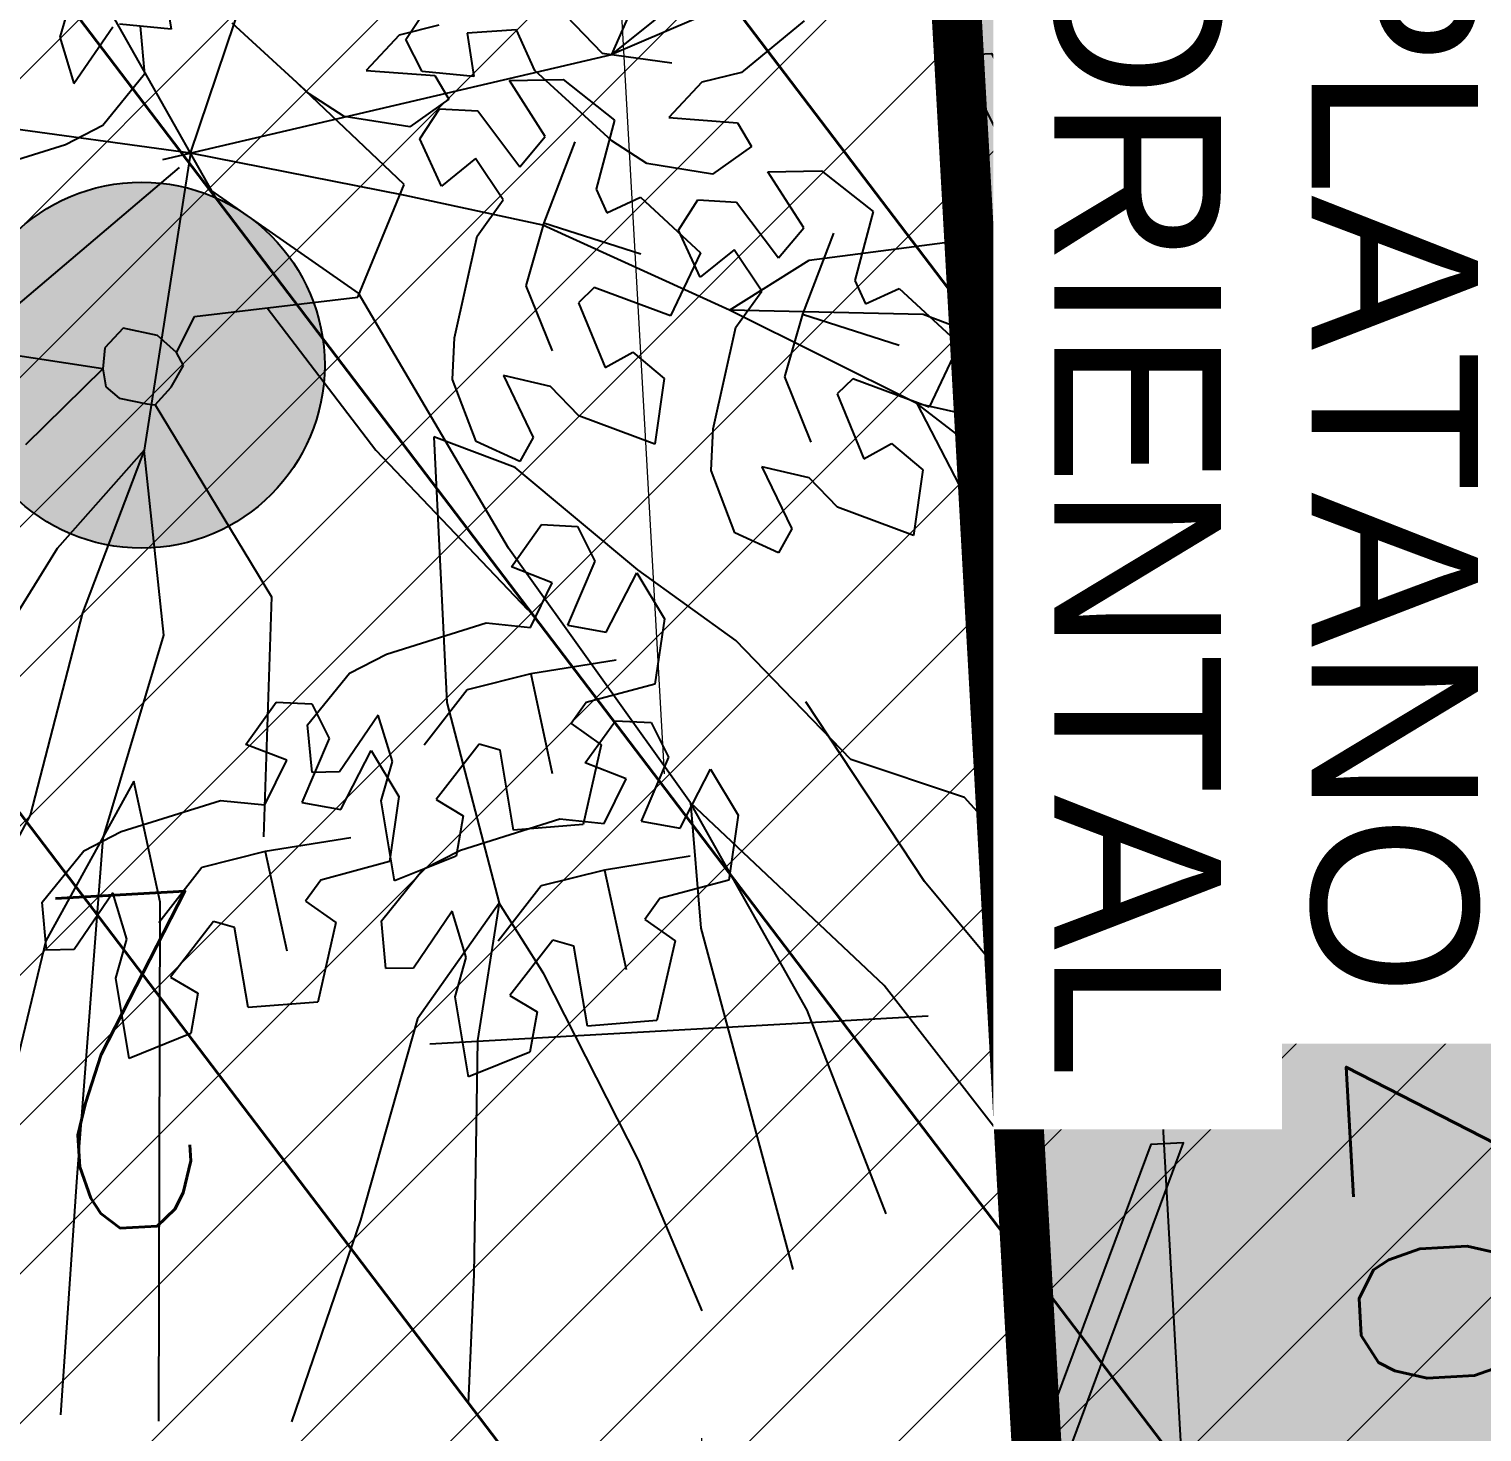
# Model space of a CAD drawing. Extents: x 350769 to 354978, y 6304672 to 6307963.
# Drawn here: x 352307.382 to 352311.748, y 6305601.257 to 6305605.472 of the extents above; entities that cross this region are included whole.
import ezdxf

# ---------------------------------------------------------------- set-up
doc = ezdxf.new("R2010")
doc.units = 0
doc.set_wipeout_variables(frame=1)
doc.header["$PDMODE"] = 35
doc.header["$PDSIZE"] = 0.03
for name, pattern in [('CONTINUOS', [0]), ('DASHDOTX2', [2, 1, -0.5, 0, -0.5]), ('DASHED', [19.049999999999997, 12.7, -6.35])]:
    doc.linetypes.add(name, pattern=pattern)
doc.layers.get('0').update_dxf_attribs({"linetype": 'CONTINUOUS'})
doc.layers.get('Defpoints').update_dxf_attribs({"linetype": 'CONTINUOUS'})
for name, color, linetype in [('00-S2_ALL AREA APORTANTES', 150, 'CONTINUOUS'), ('00_Demarc_Proyectado', 150, 'CONTINUOUS'), ('00_Demarcacion Proyectada', 150, 'CONTINUOUS'), ('02_Geo ext_Acotamiento', 7, 'CONTINUOUS'), ('03_Pav ext_HCV', 34, 'CONTINUOUS'), ('03_Pav proy_Solera Tipo A', 1, 'CONTINUOUS'), ('1-ARBOLES  2', 7, 'CONTINUOUS'), ('1-ARBOLES TRONCO', 20, 'CONTINUOUS'), ('Paisajismo', 253, 'CONTINUOUS'), ('Z-PLATANO ORIENTAL', 253, 'CONTINUOUS')]:
    doc.layers.add(name, color=color, linetype=linetype)
doc.layers.add('0_ASD_TOPOGRAFIA_ELEMENTOS', color=7, linetype='CONTINUOS', lineweight=5, true_color=0xbdbdbd)
doc.layers.add('EJE PROYECTADO', color=7, linetype='DASHDOTX2', lineweight=15)
doc.styles.add('A', font='arial.ttf', dxfattribs={"height": 2})
doc.styles.add('ROMANS', font='romans.shx', dxfattribs={"width": 0.65})
doc.dimstyles.new('Principal', dxfattribs={"dimscale": 0, "dimtxt": 2, "dimasz": 2, "dimexe": 1, "dimexo": 1, "dimtad": 1, "dimrnd": 0.05, "dimzin": 1, "dimtxsty": 'ROMANS', "dimcen": 2.5, "dimclrt": 2, "dimaunit": 2, "dimadec": 0, "dimazin": 0, "dimtfac": 1, "dimtmove": 0, "dimatfit": 3, "dimfxl": 1, "dimfxlon": 1, "dimarcsym": 0})
pattern_1 = [(127.2451660467093, (0, 0), (-1.263734244477452, -0.9607975902004564), [])]
pattern_2 = [(359.9999999994121, (0, 0), (0.3175000000056422, 0.5499261309017425), [0.079375, -0.555625]), (90, (0.0396875, -4.071855352894005e-13), (-0.3174999999943578, 0.5499261309082575), [0.0396875, -1.06016476181]), (90, (0.049609375, -5.089819191117507e-13), (-0.3174999999943578, 0.5499261309082575), [0.03175, -1.06810226181]), (90, (0.029765625, -3.053891514670504e-13), (-0.3174999999943578, 0.5499261309082575), [0.03175, -1.06810226181]), (59.99999999941215, (0.05953125000000001, -6.107783029341008e-13), (-0.3174999995629745, 0.5499261311573168), [0.0254, -0.6096]), (119.9999999994121, (0.01984375, -2.035927676447003e-13), (-0.6349999995686166, 2.555744082988348e-10), [0.0254, -0.6095999999999999])]

# ---------------------------------------------------------------- blocks, each defined once
blk = doc.blocks.new('MANZA')
at = {"layer": 'Z-PLATANO ORIENTAL', "color": 9, "linetype": 'Continuous', "true_color": 0xbdbdbd}
for p, q in [((0.05113729945151135, 1.141622654162347), (0.07342729947413318, 1.011742655187845)), ((-0.2289177005295642, 1.100997654721141), (-0.260617700550938, 0.9826926542446017)), ((1.231207299453672, 1.099422654137015), (1.369992299500154, 0.9602326545864344)), ((0.7786972994217649, 0.9918776536360383), (0.8411122994730249, 1.089942654594779)), ((1.974622299487237, 1.067732654511929), (1.7890022994834, 0.9095476549118757)), ((-0.2160827004991006, 0.8442376554012299), (-0.1023077004938386, 1.016462654806674)), ((0.07342729947413318, 1.011742655187845), (-0.08204270055284724, 1.02431265451014)), ((-0.01981270057149231, 1.019667654298246), (-0.004052700562169775, 0.8761276537552476)), ((0.4908472994866315, 0.8247576551511884), (0.2568922994832974, 1.032912653870881)), ((0.7591672994894907, 1.005392654798925), (0.6615272994386032, 0.8976076543331146)), ((0.8774672994622961, 1.037092654034495), (0.7591672994894907, 1.005392654798925)), ((1.111432299483567, 1.026522655040026), (0.9626722994726151, 1.014067654497921)), ((0.9626722994726151, 1.014067654497921), (0.9849572994862683, 0.8841876545920968)), ((1.16842729941709, 0.9053576551377773), (1.111432299483567, 1.026522655040026)), ((-0.260617700550938, 0.9826926542446017), (-0.2160827004991006, 0.8442376554012299)), ((0.8294872994883917, 0.8967476552352309), (0.7786972994217649, 0.9918776536360383)), ((1.369992299500154, 0.9602326545864344), (1.57953729951987, 0.9347526542842388)), ((-0.004052700562169775, 0.8761276537552476), (-0.1274827005108818, 0.7190026538446546)), ((0.6615272994386032, 0.8976076543331146), (0.8675622994778678, 0.8851776551455259)), ((0.9849572994862683, 0.8841876545920968), (0.8294872994883917, 0.8967476552352309)), ((0.8675622994778678, 0.8851776551455259), (0.9115822994790506, 0.8153426544740796)), ((1.092072299506981, 0.8737826542928815), (1.253367299505044, 0.8793526543304324)), ((1.202642299467698, 0.7074626544490457), (1.092072299506981, 0.8737826542928815)), ((1.402382299536839, 0.69720265455544), (1.16842729941709, 0.9053576551377773)), ((1.253367299505044, 0.8793526543304324), (1.410342299495824, 0.7594176540151238)), ((1.670697299414314, 0.8778476538136601), (1.573062299459707, 0.7700426550582051)), ((1.7890022994834, 0.9095476549118757), (1.670697299414314, 0.8778476538136601)), ((0.7813572994782589, 0.5566476536914706), (0.4386372994631529, 0.8714876538142562)), ((0.5973672994878143, 0.7582576544955373), (0.4908472994866315, 0.8247576551511884)), ((0.9115822994790506, 0.8153426544740796), (0.7951572994643357, 0.729922654107213)), ((0.8261522994725965, 0.6944726537913084), (0.8831322995247319, 0.7860276540741324)), ((0.8831322995247319, 0.7860276540741324), (0.9992822994827293, 0.7810026537626982)), ((0.7951572994643357, 0.729922654107213), (0.5973672994878143, 0.7582576544955373)), ((0.9992822994827293, 0.7810026537626982), (1.127762299438473, 0.6154826544225216)), ((0.9992822994827293, 0.7810026537626982), (0.9992822994827293, 0.7810026537626982)), ((1.410342299495824, 0.7594176540151238), (1.358377299504355, 0.5517276544123888)), ((1.573062299459707, 0.7700426550582051), (1.779092299460899, 0.757627653889358)), ((1.779092299460899, 0.757627653889358), (1.823112299491186, 0.6877876548096538)), ((-0.1274827005108818, 0.7190026538446546), (-0.2383277005283162, 0.6600076537579298)), ((1.127762299438473, 0.6154826544225216), (1.202642299467698, 0.7074626544490457)), ((-0.2383277005283162, 0.6600076537579298), (-0.5355827004823368, 0.5614726543426514)), ((0.8930022994754836, 0.5535576548427343), (0.8261522994725965, 0.6944726537913084)), ((1.29152729944326, 0.692642655223608), (1.20252729949425, 0.4479226544499397)), ((1.508897299441742, 0.6307126544415951), (1.402382299536839, 0.69720265455544)), ((1.823112299491186, 0.6877876548096538), (1.706687299476471, 0.6023676544427872)), ((0.9943422994983848, 0.6377976546064019), (0.8930022994754836, 0.5535576548427343)), ((1.079502299486194, 0.5151826543733478), (0.9943422994983848, 0.6377976546064019)), ((1.706687299476471, 0.6023676544427872), (1.508897299441742, 0.6307126544415951)), ((1.873447299411055, 0.6120576541870832), (2.034742299525533, 0.617617653682828)), ((1.984017299488187, 0.4457176551222801), (1.873447299411055, 0.6120576541870832)), ((2.034742299525533, 0.617617653682828), (2.191717299516313, 0.497682654298842)), ((0.6467922994634137, 0.2156326547265053), (0.7813572994782589, 0.5566476536914706)), ((1.358377299504355, 0.5517276544123888), (1.391707299451809, 0.4813576536253095)), ((1.391707299451809, 0.4813576536253095), (1.491997299424838, 0.529612653888762)), ((1.491997299424838, 0.529612653888762), (1.674367299478035, 0.3655626541003585)), ((1.491997299424838, 0.529612653888762), (1.491997299424838, 0.529612653888762)), ((1.607527299463982, 0.4327376540750265), (1.66450729945791, 0.5242926543578506)), ((1.66450729945791, 0.5242926543578506), (1.780657299445011, 0.5192626537755132)), ((1.003077299508732, 0.4052426544949412), (1.079502299486194, 0.5151826543733478)), ((1.780657299445011, 0.5192626537755132), (1.909132299479097, 0.3537426544353366)), ((1.780657299445011, 0.5192626537755132), (1.780657299445011, 0.5192626537755132)), ((2.191717299516313, 0.497682654298842), (2.139752299466636, 0.2899826532229781)), ((1.20252729949425, 0.4479226544499397), (1.151382299431134, 0.258127654902637)), ((1.20252729949425, 0.4479226544499397), (1.494972299493384, 0.3593726539984345)), ((1.909132299479097, 0.3537426544353366), (1.984017299488187, 0.4457176551222801)), ((0.9397822995088063, 0.09856265410780907), (1.003077299508732, 0.4052426544949412)), ((1.674377299495973, 0.2918126536533237), (1.607527299463982, 0.4327376540750265)), ((2.07289729945478, 0.4309176541864872), (1.983902299485635, 0.1861826544627547)), ((1.674367299478035, 0.3655626541003585), (1.58724229951622, 0.1747326543554664)), ((1.77571729948977, 0.3760626539587975), (1.674377299495973, 0.2918126536533237)), ((1.860877299477579, 0.2534576551988721), (1.77571729948977, 0.3760626539587975)), ((2.139752299466636, 0.2899826532229781), (2.173082299472298, 0.2196226548403502)), ((2.173082299472298, 0.2196226548403502), (2.273372299474431, 0.2678776541724801)), ((2.273372299474431, 0.2678776541724801), (2.455742299440317, 0.1038276543840766)), ((2.273372299474431, 0.2678776541724801), (2.273372299474431, 0.2678776541724801)), ((1.151382299431134, 0.258127654902637), (1.234087299526436, 0.06392265483736992)), ((1.357222299440764, 0.256182654760778), (1.310827299486846, 0.2097976533696055)), ((1.58724229951622, 0.1747326543554664), (1.357222299440764, 0.256182654760778)), ((1.784452299471013, 0.1435176553204656), (1.860877299477579, 0.2534576551988721)), ((0.1571572994580492, 0.1500226547941566), (0.6467922994634137, 0.2156326547265053)), ((0.3752522994764149, 0.1792426547035575), (0.7080272994935513, -0.2433773456141353)), ((1.310827299486846, 0.2097976533696055), (1.393732299504336, 0.01579265482723713)), ((1.983902299485635, 0.1861826544627547), (1.932757299509831, -0.003617345355451107)), ((1.983902299485635, 0.1861826544627547), (2.276347299513873, 0.09763765428215265)), ((0.1048222994722892, 0.04030265472829342), (0.1571572994580492, 0.1500226547941566)), ((1.721157299471088, -0.1631673453375697), (1.784452299471013, 0.1435176553204656)), ((-0.05686270049773157, 0.1110926540568471), (-0.1111177004640922, 0.0515276538208127)), ((0.04707729950314388, 0.09123765490949154), (-0.05686270049773157, 0.1110926540568471)), ((0.1050322994706221, 0.04064265452325344), (0.04707729950314388, 0.09123765490949154)), ((0.9354522994253784, -0.02693234570324421), (0.9397822995088063, 0.09856265410780907)), ((2.455742299440317, 0.1038276543840766), (2.368617299478501, -0.08700734656304121)), ((-0.115687700570561, -0.01206734590232372), (-0.5282877005520277, 0.04526765458285809)), ((-0.1111177004640922, 0.0515276538208127), (-0.115687700570561, -0.01206734590232372)), ((1.393732299504336, 0.01579265482723713), (1.475917299452703, 0.06341765448451042)), ((1.475917299452703, 0.06341765448451042), (1.571687299496261, -0.01403234526515007)), ((0.09059229952981696, -0.06358234584331512), (0.1268522994359955, 0.002602654509246349)), ((0.1268522994359955, 0.002602654509246349), (0.1050322994706221, 0.04064265452325344)), ((-0.115687700570561, -0.01206734590232372), (-0.3445677005220205, -0.2433773456141353)), ((-0.115687700570561, -0.01206734590232372), (-0.1054827005718835, -0.06589234620332718)), ((1.009812299453188, -0.2123923460021615), (0.9354522994253784, -0.02693234570324421)), ((1.088212299509905, -0.01282734610140324), (1.180472299456596, -0.1974673448130488)), ((1.23037729942007, -0.04347734525799751), (1.088212299509905, -0.01282734610140324)), ((1.316977299458813, -0.1300923451781273), (1.23037729942007, -0.04347734525799751)), ((1.571687299496261, -0.01403234526515007), (1.546797299466562, -0.2117473455145955)), ((1.932757299509831, -0.003617345355451107), (2.015462299459614, -0.1978223454207182)), ((2.138597299461253, -0.005542346276342869), (2.092202299449127, -0.05193734541535378)), ((2.368617299478501, -0.08700734656304121), (2.138597299461253, -0.005542346276342869)), ((-0.1054827005718835, -0.06589234620332718), (-0.06545770057709888, -0.09869734477251768)), ((0.04358729947125539, -0.1171123459935188), (0.09059229952981696, -0.06358234584331512)), ((2.092202299449127, -0.05193734541535378), (2.175107299437514, -0.2459423448890448)), ((-0.06545770057709888, -0.09869734477251768), (0.01860729942563921, -0.1148123452439904)), ((0.01860729942563921, -0.1148123452439904), (0.04358729947125539, -0.1171123459935188)), ((0.04358729947125539, -0.1171123459935188), (0.4018422994704451, -0.6891473457217216)), ((1.546797299466562, -0.2117473455145955), (1.316977299458813, -0.1300923451781273)), ((1.716827299445868, -0.2886673454195261), (1.721157299471088, -0.1631673453375697)), ((1.141997299506329, -0.2705123452469707), (1.009812299453188, -0.2123923460021615)), ((1.180472299456596, -0.1974673448130488), (1.141997299506329, -0.2705123452469707)), ((2.175107299437514, -0.2459423448890448), (2.257292299473193, -0.1983173452317715)), ((2.257292299473193, -0.1983173452317715), (2.353062299487647, -0.2757573453709483)), ((0.7080272994935513, -0.2433773456141353), (1.172967299440643, -0.7153323460370302)), ((1.791182299493812, -0.4741323450580239), (1.716827299445868, -0.2886673454195261)), ((1.869587299501291, -0.2745623458176851), (1.961842299497221, -0.4592073457315564)), ((2.011752299498767, -0.3052223455160856), (1.869587299501291, -0.2745623458176851)), ((2.098352299479302, -0.3918173452839255), (2.011752299498767, -0.3052223455160856)), ((2.353062299487647, -0.2757573453709483), (2.328162299469113, -0.473492344841361)), ((2.328162299469113, -0.473492344841361), (2.098352299479302, -0.3918173452839255)), ((1.121342299447861, -0.5873523456975818), (1.209957299462985, -0.4589973464608192)), ((1.209957299462985, -0.4589973464608192), (1.317742299463134, -0.4625623458996415)), ((1.317742299463134, -0.4625623458996415), (1.371452299499651, -0.5656523462384939)), ((1.92337229946861, -0.5322473449632525), (1.791182299493812, -0.4741323450580239)), ((1.961842299497221, -0.4592073457315564), (1.92337229946861, -0.5322473449632525)), ((1.371452299499651, -0.5656523462384939), (1.292357299476862, -0.759687346406281)), ((1.371452299499651, -0.5656523462384939), (1.371452299499651, -0.5656523462384939)), ((1.244967299455311, -0.6329823452979326), (1.121342299447861, -0.5873523456975818)), ((1.409447299462045, -0.7785523450002074), (1.498207299446221, -0.5996223445981741)), ((1.498207299446221, -0.5996223445981741), (1.583672299457248, -0.7365323454141617)), ((1.181367299490375, -0.7680423445999622), (1.244967299455311, -0.6329823452979326)), ((0.4018422994704451, -0.6891473457217216), (0.3897522994957399, -1.410322344861925)), ((1.583672299457248, -0.7365323454141617), (1.558297299430706, -0.9324473449960351)), ((0.7506972994597163, -0.855352345854044), (1.04794729949208, -0.7568273460492492)), ((1.04794729949208, -0.7568273460492492), (1.181367299490375, -0.7680423445999622)), ((1.292357299476862, -0.759687346406281), (1.409447299462045, -0.7785523450002074)), ((0.6398522994713858, -0.9143573455512524), (0.7506972994597163, -0.855352345854044)), ((1.441062299534678, -0.8629323458299041), (1.184627299488056, -0.9082223447039723)), ((0.5164172994554974, -1.071482345461845), (0.6398522994713858, -0.9143573455512524)), ((1.184627299488056, -0.9082223447039723), (0.9946872994769365, -0.9588273456320167)), ((1.184627299488056, -0.9082223447039723), (1.254162299446762, -1.205762346275151)), ((0.9946872994769365, -0.9588273456320167), (0.8678472994943149, -1.127547346055508)), ((1.558297299430706, -0.9324473449960351), (1.352447299519554, -0.9912873459979892)), ((1.352447299519554, -0.9912873459979892), (1.308167299488559, -1.055327345617115)), ((0.3322072994778864, -1.133397345431149), (0.4208222994930111, -1.00503234565258)), ((0.4208222994930111, -1.00503234565258), (0.5286072994640563, -1.00861734431237)), ((0.5286072994640563, -1.00861734431237), (0.5823172994423658, -1.111707345582545)), ((0.7284472995088436, -1.039592345245183), (0.6146722994744778, -1.211807345971465)), ((0.7729822994442657, -1.178047345019877), (0.7284472995088436, -1.039592345245183)), ((1.352607299457304, -1.172822345048189), (1.441222299472429, -1.04445734526962)), ((1.441222299472429, -1.04445734526962), (1.549007299530786, -1.048042344860733)), ((0.5321822994737886, -1.21501234639436), (0.5164172994554974, -1.071482345461845)), ((1.308167299488559, -1.055327345617115), (1.400112299481407, -1.118062345311046)), ((1.549007299530786, -1.048042344860733), (1.602717299509095, -1.151132346130908)), ((0.455832299485337, -1.179037345573306), (0.3322072994778864, -1.133397345431149)), ((0.5823172994423658, -1.111707345582545), (0.5032172994397115, -1.305732345208526)), ((0.5823172994423658, -1.111707345582545), (0.5823172994423658, -1.111707345582545)), ((1.032557299477048, -1.121072345413268), (0.9059822994749993, -1.289872345514596)), ((1.095927299465984, -1.13805734552443), (1.032557299477048, -1.121072345413268)), ((1.400112299481407, -1.118062345311046), (1.349222299468238, -1.358022346161306)), ((1.400112299481407, -1.118062345311046), (1.400112299481407, -1.118062345311046)), ((0.6203122994629666, -1.324597345665097), (0.7090672994963825, -1.14567734580487)), ((0.7090672994963825, -1.14567734580487), (0.7945372994290665, -1.282577345147729)), ((0.7412822994519956, -1.296342345885932), (0.7729822994442657, -1.178047345019877)), ((1.140387299470603, -1.377982345409691), (1.095927299465984, -1.13805734552443)), ((1.476232299464755, -1.218462346121669), (1.352607299457304, -1.172822345048189)), ((1.602717299509095, -1.151132346130908), (1.523622299486306, -1.345157345756888)), ((1.602717299509095, -1.151132346130908), (1.602717299509095, -1.151132346130908)), ((0.3922322994912975, -1.314097345806658), (0.455832299485337, -1.179037345573306)), ((0.6146722994744778, -1.211807345971465), (0.5321822994737886, -1.21501234639436)), ((1.412632299470715, -1.353522345423698), (1.476232299464755, -1.218462346121669)), ((1.640712299500592, -1.364022345282137), (1.729472299484769, -1.18510234542191)), ((1.729472299484769, -1.18510234542191), (1.814942299446557, -1.322002345696092)), ((-0.03843770048115402, -1.401397345587611), (0.2588122994638979, -1.302872344851494)), ((0.2588122994638979, -1.302872344851494), (0.3922322994912975, -1.314097345806658)), ((0.5032172994397115, -1.305732345208526), (0.6203122994629666, -1.324597345665097)), ((0.7854572994401678, -1.536187345162034), (0.7412822994519956, -1.296342345885932)), ((0.7945372994290665, -1.282577345147729), (0.7691622994898353, -1.478492345660925)), ((0.9059822994749993, -1.289872345514596), (0.9883322994865011, -1.337232345715165)), ((0.9883322994865011, -1.337232345715165), (0.9691472995327786, -1.458892345428467)), ((0.9819622994691599, -1.440822345204651), (1.27921229947242, -1.342297345399857)), ((1.27921229947242, -1.342297345399857), (1.412632299470715, -1.353522345423698)), ((1.523622299486306, -1.345157345756888), (1.640712299500592, -1.364022345282137)), ((1.814942299446557, -1.322002345696092), (1.789562299469253, -1.517917345277965)), ((1.349222299468238, -1.358022346161306), (1.140387299470603, -1.377982345409691)), ((-0.1492877005366609, -1.460402346216142), (-0.03843770048115402, -1.401397345587611)), ((0.651927299448289, -1.408967345952988), (0.3954922994889785, -1.454267346300185)), ((-0.2727177004853729, -1.617517344653606), (-0.1492877005366609, -1.460402346216142)), ((0.3954922994889785, -1.454267346300185), (0.2055472995270975, -1.504872345365584)), ((0.3954922994889785, -1.454267346300185), (0.4650222994969226, -1.751807345077395)), ((0.7691622994898353, -1.478492345660925), (0.5633072994824033, -1.537332345731556)), ((0.9691472995327786, -1.458892345428467), (0.7854572994401678, -1.536187345162034)), ((0.8711172994808294, -1.49982734490186), (0.9819622994691599, -1.440822345204651)), ((1.672327299485914, -1.44839234650135), (1.415892299468396, -1.493692345917225)), ((0.2055472995270975, -1.504872345365584), (0.07870729945716448, -1.673592344857752)), ((0.7476822994940449, -1.656942345201969), (0.8711172994808294, -1.49982734490186)), ((1.415892299468396, -1.493692345917225), (1.225952299457276, -1.544297345913947)), ((1.415892299468396, -1.493692345917225), (1.485427299485309, -1.791232345625758)), ((1.789562299469253, -1.517917345277965), (1.58371229947079, -1.576757346279919)), ((0.5633072994824033, -1.537332345731556), (0.5190322994603775, -1.601382345892489)), ((1.225952299457276, -1.544297345913947), (1.099112299532862, -1.713017345406115)), ((-0.06068770051933825, -1.585637345910072), (-0.1744627005537041, -1.757862345315516)), ((-0.01615270049660467, -1.724082346074283), (-0.06068770051933825, -1.585637345910072)), ((0.5190322994603775, -1.601382345892489), (0.610972299502464, -1.664117345586419)), ((1.58371229947079, -1.576757346279919), (1.539432299439795, -1.640807345509529)), ((-0.2569577005633619, -1.761067345738411), (-0.2727177004853729, -1.617517344653606)), ((0.7634472994250245, -1.800492345355451), (0.7476822994940449, -1.656942345201969)), ((0.9597122994891834, -1.625062346458435), (0.8459422995219938, -1.797287345863879)), ((1.004252299491782, -1.763507346622646), (0.9597122994891834, -1.625062346458435)), ((1.539432299439795, -1.640807345509529), (1.63137729949085, -1.703542346134782)), ((0.2434172994398978, -1.667117346078157), (0.1168472995050251, -1.835912345908582)), ((0.3067922994960099, -1.684102345257998), (0.2434172994398978, -1.667117346078157)), ((0.3512522994715255, -1.924027346074581), (0.3067922994960099, -1.684102345257998)), ((0.610972299502464, -1.664117345586419), (0.5600872994400561, -1.904067345894873)), ((0.610972299502464, -1.664117345586419), (0.610972299502464, -1.664117345586419)), ((-0.04785270057618618, -1.842397345229983), (-0.01615270049660467, -1.724082346074283)), ((1.263822299428284, -1.706542344763875), (1.137247299484443, -1.875337345525622)), ((1.327192299475428, -1.72352734580636), (1.263822299428284, -1.706542344763875)), ((1.371652299480047, -1.963452345691621), (1.327192299475428, -1.72352734580636)), ((1.63137729949085, -1.703542346134782), (1.580487299477682, -1.943492345511913)), ((1.63137729949085, -1.703542346134782), (1.63137729949085, -1.703542346134782)), ((-0.1744627005537041, -1.757862345315516), (-0.2569577005633619, -1.761067345738411)), ((0.9725522994995117, -1.881822345778346), (1.004252299491782, -1.763507346622646)), ((0.8459422995219938, -1.797287345863879), (0.7634472994250245, -1.800492345355451)), ((-0.003667700511869043, -2.082242345437407), (-0.04785270057618618, -1.842397345229983)), ((0.1168472995050251, -1.835912345908582), (0.1991972994292155, -1.883287345059216)), ((1.137247299484443, -1.875337345525622), (1.219597299495945, -1.922712345607579)), ((0.1991972994292155, -1.883287345059216), (0.1800072994665243, -2.004937345162034)), ((0.5600872994400561, -1.904067345894873), (0.3512522994715255, -1.924027346074581)), ((1.016722299449611, -2.121657345443964), (0.9725522994995117, -1.881822345778346)), ((1.219597299495945, -1.922712345607579), (1.200412299425807, -2.044362345710397)), ((1.580487299477682, -1.943492345511913), (1.371652299480047, -1.963452345691621)), ((0.1800072994665243, -2.004937345162034), (-0.003667700511869043, -2.082242345437407)), ((1.200412299425807, -2.044362345710397), (1.016722299449611, -2.121657345443964))]:
    blk.add_line(p, q, dxfattribs=at)
blk = doc.blocks.new('*U993')
at = {"layer": 'EJE PROYECTADO', "color": 7, "linetype": 'DASHDOTX2', "lineweight": 15, "ltscale": 4}
blk.add_line((352310.1994109385, 6305587.0601756), (352309.1440785239, 6305605.870892318), dxfattribs=at)
blk = doc.blocks.new('sta_tic')
blk.add_line((0, -1.5), (0, 1.5))
blk = doc.blocks.new('*D1110')
at = {"layer": '02_Geo ext_Acotamiento', "color": 0, "lineweight": -2, "transparency": 16777216}
for p, q in [((352304.3131442296, 6305613.83076442), (352303.3147050489, 6305613.774914599)), ((352305.9042823156, 6305576.433068823), (352303.8697744603, 6305612.804400329)), ((352306.459351727, 6305575.462554553), (352305.4609125464, 6305575.406704731))]:
    blk.add_line(p, q, dxfattribs=at)
at = {"layer": '02_Geo ext_Acotamiento', "color": 0, "transparency": 16777216}
for points in [[(352304.0361809903, 6305612.813708633), (352303.7033679302, 6305612.795092026), (352303.8139246393, 6305613.80283951)], [(352306.0706888457, 6305576.442377127), (352305.7378757856, 6305576.423760519), (352305.9601321367, 6305575.434629642)]]:
    blk.add_solid(points, dxfattribs=at)
at = {"layer": 'Defpoints', "color": 0, "transparency": 16777216}
for p in [(352305.6948270962, 6305613.908051793), (352303.8139246393, 6305613.80283951), (352307.8410345936, 6305575.539841926)]:
    blk.add_point(p, dxfattribs=at)
at = {"layer": '02_Geo ext_Acotamiento', "color": 2, "transparency": 16777216, "insert": (352305.7933496685, 6305594.669431587), "char_height": 1, "attachment_point": 5, "rotation": 273.2016249257492, "style": 'ROMANS'}
blk.add_mtext('38,45', dxfattribs=at)
blk = doc.blocks.new('*D1111')
at = {"layer": '02_Geo ext_Acotamiento', "color": 0, "lineweight": -2, "transparency": 16777216}
for p, q in [((352309.6255480911, 6305615.141781013), (352310.5598582896, 6305615.194198359)), ((352310.1166579537, 6305614.167761092), (352311.5769404614, 6305588.139032893)), ((352311.1978598746, 6305587.116192919), (352312.1321700732, 6305587.168610265))]:
    blk.add_line(p, q, dxfattribs=at)
at = {"layer": '02_Geo ext_Acotamiento', "color": 0, "transparency": 16777216}
for points in [[(352310.283062945, 6305614.177096865), (352309.9502529625, 6305614.158425319), (352310.0606433157, 6305615.16619104)], [(352311.7433454526, 6305588.148368666), (352311.4105354702, 6305588.12969712), (352311.6329550993, 6305587.140602945)]]:
    blk.add_solid(points, dxfattribs=at)
at = {"layer": 'Defpoints', "color": 0, "transparency": 16777216}
for p in [(352309.1263331173, 6305615.113773694), (352311.6329550993, 6305587.140602945), (352310.6986449008, 6305587.0881856)]:
    blk.add_point(p, dxfattribs=at)
at = {"layer": '02_Geo ext_Acotamiento', "color": 2, "transparency": 16777216, "insert": (352311.7531121076, 6305601.204243613), "char_height": 1, "attachment_point": 5, "rotation": 273.2110830471541, "style": 'ROMANS'}
blk.add_mtext('28,05', dxfattribs=at)
blk = doc.blocks.new('1.0 - LO RECABARREN LOTEO PARQUE - VEGETACION EXISTENTE ETAPA MUNICIPAL__2024')
at = {"layer": 'Paisajismo'}
for p, q in [((352307.8673369358, 6305605.099556912), (352308.2239808937, 6305606.154490422)), ((352309.1341944223, 6305605.396327321), (352309.4127620336, 6305606.031558339)), ((352307.9312681842, 6305604.985941967), (352307.4051312459, 6305605.920962329)), ((352309.1341944223, 6305605.396327321), (352309.7543757227, 6305605.892630948)), ((352310.022916158, 6305605.776552036), (352309.1341944223, 6305605.396327321)), ((352307.7842090115, 6305605.080083602), (352309.1341944223, 6305605.396327321)), ((352311.1247352087, 6305605.174759362), (352311.6716172052, 6305605.338668771)), ((352307.8673369358, 6305605.099556912), (352306.7397411402, 6305605.254199577)), ((352310.1827113142, 6305604.846772704), (352311.1247352087, 6305605.174759362)), ((352307.8673369358, 6305605.099556912), (352307.7280584023, 6305604.206756404)), ((352308.5126431218, 6305604.972690696), (352307.8673369358, 6305605.099556912)), ((352307.8330762706, 6305605.056778094), (352307.3088002885, 6305604.610744372)), ((352308.3729010194, 6305604.679294703), (352307.9312681842, 6305604.985941967)), ((352308.925954115, 6305604.883576142), (352308.5126431218, 6305604.972690696)), ((352311.080646147, 6305604.900027767), (352311.6113225522, 6305605.006965677)), ((352309.4876962452, 6305604.627655777), (352308.925954115, 6305604.883576142)), ((352309.7270022271, 6305604.777551468), (352310.5965484416, 6305604.890887555)), ((352310.5965484416, 6305604.890887555), (352311.080646147, 6305604.900027767)), ((352311.2066034861, 6305604.701880736), (352310.1827113142, 6305604.846772704)), ((352309.4876962452, 6305604.627655777), (352309.7270022271, 6305604.777551468)), ((352311.6420619641, 6305604.569298659), (352311.2066034861, 6305604.701880736)), ((352308.8232227867, 6305603.912451209), (352308.3729010194, 6305604.679294703)), ((352310.0498976827, 6305604.347515916), (352309.4876962452, 6305604.627655777)), ((352310.0690712365, 6305604.614401719), (352309.4876962452, 6305604.627655777)), ((352311.0445836672, 6305604.245147305), (352310.0690712365, 6305604.614401719)), ((352310.7055059619, 6305604.199748943), (352310.0498976827, 6305604.347515916)), ((352310.0498976827, 6305604.347515916), (352310.2921068308, 6305603.881743209)), ((352310.4184572625, 6305604.063717129), (352310.0498976827, 6305604.347515916)), ((352308.5989765307, 6305604.247431101), (352308.6382718788, 6305603.448596091)), ((352308.8428536282, 6305604.155117478), (352308.5989765307, 6305604.247431101)), ((352311.5328370922, 6305604.053692935), (352311.0445836672, 6305604.245147305)), ((352307.7280584023, 6305604.206756404), (352307.4672923251, 6305603.911078153)), ((352307.7280584023, 6305604.206756404), (352307.5435647839, 6305603.718681751)), ((352307.7280584023, 6305604.206756404), (352307.7280584023, 6305604.206756404)), ((352307.7869865595, 6305603.650590488), (352307.7280584023, 6305604.206756404)), ((352311.4340780064, 6305603.754907893), (352310.7055059619, 6305604.199748943)), ((352309.2118725153, 6305603.847099194), (352308.8428536282, 6305604.155117478)), ((352310.7618981874, 6305603.827905992), (352310.4184572625, 6305604.063717129)), ((352307.4672923251, 6305603.911078153), (352307.1617747841, 6305603.420718458)), ((352309.3703645519, 6305603.147432977), (352308.8232227867, 6305603.912451209)), ((352310.2921068308, 6305603.881743209), (352310.6680404844, 6305603.286687601)), ((352309.5064461794, 6305603.634593565), (352309.2118725153, 6305603.847099194)), ((352311.1835866621, 6305603.220139289), (352310.7618981874, 6305603.827905992)), ((352307.5435647839, 6305603.718681751), (352307.3855637538, 6305603.1099581)), ((352307.6047795347, 6305603.041409804), (352307.7869865595, 6305603.650590488)), ((352309.8521756654, 6305603.277679222), (352309.5064461794, 6305603.634593565)), ((352308.6382718788, 6305603.448596091), (352308.7949346633, 6305602.845813583)), ((352310.0733901346, 6305602.910518654), (352309.7167178208, 6305603.451196446)), ((352310.1933300471, 6305603.162971327), (352309.8521756654, 6305603.277679222)), ((352310.6680404844, 6305603.286687601), (352310.9771385812, 6305602.895275492)), ((352307.6971498683, 6305603.212347272), (352307.4326774516, 6305602.732929877)), ((352307.7769514062, 6305602.8489126), (352307.6971498683, 6305603.212347272)), ((352309.9516459304, 6305602.598019637), (352309.3703645519, 6305603.147432977)), ((352309.3703645519, 6305603.147432977), (352309.4013486947, 6305602.770100678)), ((352309.7211224934, 6305602.524086999), (352309.3703645519, 6305603.147432977)), ((352310.5395148519, 6305602.781834625), (352310.1933300471, 6305603.162971327)), ((352307.3855637538, 6305603.1099581), (352307.0581288296, 6305602.498035379)), ((352307.5271668108, 6305602.022300009), (352307.6047795347, 6305603.041409804)), ((352310.5212044965, 6305602.371561242), (352310.0733901346, 6305602.910518654)), ((352307.7721448148, 6305601.28895836), (352307.7769514062, 6305602.8489126)), ((352308.7949346633, 6305602.845813583), (352308.5494336474, 6305602.498556383)), ((352308.7949346633, 6305602.845813583), (352308.7300950701, 6305602.432685402)), ((352308.9298201604, 6305602.633467643), (352308.7949346633, 6305602.845813583)), ((352310.7832316959, 6305602.644504856), (352310.5395148519, 6305602.781834625)), ((352309.4013486947, 6305602.770100678), (352309.6780348783, 6305601.745291594)), ((352307.4326774516, 6305602.732929877), (352307.2297787732, 6305601.889733655)), ((352309.2139229769, 6305602.073172508), (352308.9298201604, 6305602.633467643)), ((352310.2880233752, 6305602.16644117), (352309.9516459304, 6305602.598019637)), ((352309.9584011061, 6305601.912524831), (352309.7211224934, 6305602.524086999)), ((352308.5494336474, 6305602.498556383), (352308.3785147363, 6305601.893175691)), ((352308.7300950701, 6305602.432685402), (352308.719151193, 6305601.729820077)), ((352309.4048173591, 6305601.620600023), (352309.2139229769, 6305602.073172508)), ((352307.4777333228, 6305601.307732565), (352307.5271668108, 6305602.022300009)), ((352308.3785147363, 6305601.893175691), (352308.1711385393, 6305601.287106652)), ((352308.719151193, 6305601.729820077), (352308.7022642329, 6305601.341828242))]:
    blk.add_line(p, q, dxfattribs=at)
blk = doc.blocks.new('A$C6F2B269D')
at = {"layer": '00_Demarc_Proyectado'}
h = blk.add_hatch(color=252, dxfattribs=at)
h.dxf.hatch_style = 1
h.paths.add_polyline_path([(130.1758388862945, 328.2478566570207), (130.2742208769778, 328.2533530397341), (130.7181240184582, 327.3736527282745), (130.6197420277749, 327.3681563464925)])
h = blk.add_hatch(color=252, dxfattribs=at)
h.dxf.hatch_style = 1
h.paths.add_polyline_path([(130.2875820067129, 326.2477209931239), (130.3859639974544, 326.2532173758373), (130.7291167834774, 327.1768887462094), (130.6307347927359, 327.1713923644274)])
h = blk.add_hatch(color=252, dxfattribs=at)
h.dxf.hatch_style = 1
h.paths.add_polyline_path([(130.2985747717321, 326.0509570110589), (130.3969567624736, 326.0564533937722), (130.8408599038958, 325.1767530823126), (130.7424779132125, 325.1712566995993)])
h = blk.add_hatch(color=252, dxfattribs=at)
h.dxf.hatch_style = 1
h.paths.add_polyline_path([(130.4103178922087, 324.0508213471621), (130.508699882892, 324.0563177298754), (130.8518526689149, 324.9799891002476), (130.7534706782317, 324.9744927184656)])
at = {"layer": '00_Demarc_Proyectado', "color": 252}
for points in [[(130.1758388862945, 328.2478566570207), (130.2742208769778, 328.2533530397341), (130.7181240184582, 327.3736527282745), (130.6197420277749, 327.3681563464925)], [(130.2875820067129, 326.2477209931239), (130.3859639974544, 326.2532173758373), (130.7291167834774, 327.1768887462094), (130.6307347927359, 327.1713923644274)], [(130.2985747717321, 326.0509570110589), (130.3969567624736, 326.0564533937722), (130.8408599038958, 325.1767530823126), (130.7424779132125, 325.1712566995993)], [(130.4103178922087, 324.0508213471621), (130.508699882892, 324.0563177298754), (130.8518526689149, 324.9799891002476), (130.7534706782317, 324.9744927184656)]]:
    blk.add_lwpolyline(points, close=True, dxfattribs=at)
at = {"layer": '03_Pav proy_Solera Tipo A', "linetype": 'CONTINUOS', "ltscale": 0.1}
blk.add_lwpolyline([(131.1976442010491, 309.9741010218859, 0.04595015823386501), (131.9042083889944, 305.4545557899401, -0.0510487104132819), (135.5181416217238, 284.9843342527747), (136.1021430274704, 276.3964062724262, -1), (129.367695985944, 275.9384509846568), (127.8427707987139, 298.3631902514026), (125.6942211146816, 336.7731482991949), (129.6870919046924, 337.01233981736), (131.1978587997728, 309.9705073023215)], format="xyb", dxfattribs=at)
blk = doc.blocks.new('TOPOGRAFIA')
at = {"layer": '1-ARBOLES TRONCO', "linetype": 'Continuous', "lineweight": 0, "true_color": 0xbdbdbd}
h = blk.add_hatch(color=9, dxfattribs=at)
h.dxf.hatch_style = 1
edge = h.paths.add_edge_path()
edge.add_arc((390307.7208633031, 6302604.462450951), 0.55, 0, 360)
at = {"layer": '1-ARBOLES TRONCO', "color": 9, "linetype": 'Continuous', "lineweight": 0, "true_color": 0xbdbdbd}
blk.add_circle((390307.7208633031, 6302604.462450951), 0.55, dxfattribs=at)
at = {"layer": 'Z-PLATANO ORIENTAL', "color": 9, "lineweight": 0, "true_color": 0xbdbdbd, "rotation": 359.090101839884}
blk.add_blockref('MANZA', (390307.7199988083, 6302604.461302913), dxfattribs=at)
at = {"color": 9, "lineweight": 0, "true_color": 0xbdbdbd}
blk.add_wipeout([(390311.0530964803, 6302605.94846117), (390311.0530964803, 6302602.423154213), (390311.92049074976, 6302602.423154213), (390311.92049074976, 6302605.94846117)], dxfattribs=at).dxf.layer = '1-ARBOLES  2'
at = {"layer": '1-ARBOLES  2', "color": 9, "lineweight": 0, "true_color": 0xbdbdbd, "style": 'A'}
blk.add_text('PLATANO', height=0.5, rotation=270, dxfattribs=at).set_placement((390311.2366230829, 6302605.827349301))
at = {"color": 9, "lineweight": 0, "true_color": 0xbdbdbd}
blk.add_wipeout([(390310.2804602481, 6302605.950936353), (390310.2804602481, 6302602.166420665), (390311.14785451756, 6302602.166420665), (390311.14785451756, 6302605.950936353)], dxfattribs=at).dxf.layer = '1-ARBOLES  2'
at = {"layer": '1-ARBOLES  2', "color": 9, "lineweight": 0, "true_color": 0xbdbdbd, "style": 'A'}
blk.add_text('ORIENTAL', height=0.5, rotation=270, dxfattribs=at).set_placement((390310.4639868507, 6302605.809701701))

msp = doc.modelspace()

# ---------------------------------------------------------------- hatches: boundary and pattern name
at = {"layer": '00-S2_ALL AREA APORTANTES', "linetype": 'DASHED', "lineweight": 40, "ltscale": 0.25}
h = msp.add_hatch(dxfattribs=at)
h.set_pattern_fill('ANSI31', color=150, scale=0.5, angle=82.24516604670926)
h.set_pattern_definition(pattern_1)
h.paths.add_polyline_path([(352319.1909041397, 6305632.095259358), (352307.7089597419, 6305631.451091021), (352309.1440785239, 6305605.870892318), (352309.8431174497, 6305593.410910017), (352321.3250618475, 6305594.055078354), (352320.6260229216, 6305606.515060655)])
h = msp.add_hatch(dxfattribs=at)
h.set_pattern_fill('ANSI31', color=40, scale=0.5, angle=82.24516604670926)
h.set_pattern_definition(pattern_1)
h.paths.add_polyline_path([(352307.7089597419, 6305631.451091021), (352296.227243574, 6305630.806935489), (352298.3614012819, 6305592.766754485), (352309.8431174497, 6305593.410910017), (352309.1440785239, 6305605.870892318)])
at = {"layer": '03_Pav ext_HCV'}
h = msp.add_hatch(dxfattribs=at)
h.set_pattern_fill('SWAMP', color=256, scale=0.025, angle=-5.87842838446813e-10, style=0)
h.set_pattern_definition(pattern_2)
edge = h.paths.add_edge_path()
edge.add_line((352318.6843193715, 6305587.567764824), (352317.2671288317, 6305612.828402525))
edge.add_line((352317.2671288317, 6305612.828402525), (352309.7875006008, 6305612.360788494))
edge.add_line((352309.7875006008, 6305612.360788494), (352311.1977621152, 6305587.117942759))
edge.add_arc((352336.0883977555, 6305588.696085343), 24.94061500027156, 183.6278719350025, 194.147225647265)
edge.add_arc((352213.7239453963, 6305554.712797217), 102.0640671144161, 4.167485431450018, 15.856841063249192, ccw=False)
edge.add_line((352315.5181426967, 6305562.130019872), (352316.1021439467, 6305553.542094181))
edge.add_arc((352312.7349205817, 6305553.313114246), 3.375000000059704, -109.25211673264442, 3.890272540680485, ccw=False)
edge.add_line((352311.6220969402, 6305550.126854912), (352312.1578073105, 6305536.219666061))
edge.add_arc((352312.1369724435, 6305534.469790092), 1.749999999843554, 3.8902335673366792, 89.31784105876528, ccw=False)
edge.add_line((352313.8829401948, 6305534.588519241), (352314.3585522785, 6305527.59442074))
edge.add_line((352314.3585522785, 6305527.59442074), (352320.8442150374, 6305528.026007901))
edge.add_line((352320.8442150374, 6305528.026007901), (352320.4507272849, 6305533.812650963))
edge.add_line((352320.4507272849, 6305533.812650963), (352320.5764569364, 6305533.793348895))
edge.add_arc((352364.364576429, 6305535.279979785), 43.81334819554451, 160.7489612298336, 181.9444765581903, ccw=False)
edge.add_arc((352312.7349204009, 6305553.313116789), 10.87500000777407, 340.7379997412298, 363.8902725149384)
edge.add_line((352323.5848623629, 6305554.050941019), (352322.9996521376, 6305562.656645079))
edge.add_arc((352213.7239453957, 6305554.712797218), 109.5640671149538, 4.157829193078712, 15.25020242133785)
edge.add_arc((352336.0883977515, 6305588.696085343), 17.44061499626707, 183.7093408451352, 197.2234374721708, ccw=False)
h = msp.add_hatch(dxfattribs=at)
h.set_pattern_fill('SWAMP', color=256, scale=0.025, angle=-5.87842838446813e-10, style=0)
h.set_pattern_definition(pattern_2)
edge = h.paths.add_edge_path(flags=16)
edge.add_arc((352300.8374206088, 6305544.3799263), 2.000000001115855, 1.647129147588444, 89.71779123072211)
edge.add_line((352300.8472715134, 6305546.379902041), (352299.7266244207, 6305546.385421767))
edge.add_line((352299.7266244207, 6305546.385421767), (352297.769544319, 6305546.395061338))
edge.add_line((352297.769544319, 6305546.395061338), (352297.736265928, 6305545.995220398))
edge.add_line((352297.736265928, 6305545.995220398), (352299.737229846, 6305545.985364677))
edge.add_line((352299.737229846, 6305545.985364677), (352299.8742863747, 6305540.81532813))
edge.add_line((352299.8742863747, 6305540.81532813), (352300.8672274432, 6305540.801101528))
edge.add_arc((352300.8672274436, 6305542.801101528), 2, 269.9999999899948, 361.6823211574943)
edge.add_line((352302.8663653759, 6305542.859817177), (352302.8365942293, 6305544.437414034))
edge = h.paths.add_edge_path()
edge.add_line((352310.8662723316, 6305527.362027653), (352310.3910046924, 6305534.351060944))
edge.add_arc((352312.1369724429, 6305534.469790093), 1.749999999026133, 89.31784103744059, 183.8902335691468, ccw=False)
edge.add_line((352312.1578073105, 6305536.219666061), (352311.6220969402, 6305550.126854913))
edge.add_arc((352312.7349205835, 6305553.313114249), 3.375000002420077, 183.8902335856941, 250.7478832497948, ccw=False)
edge.add_line((352309.3676970605, 6305553.084136603), (352307.8427718737, 6305575.50887587))
edge.add_line((352307.8427718737, 6305575.50887587), (352305.7953360895, 6305612.111204949))
edge.add_line((352305.7953360895, 6305612.111204949), (352299.3018358103, 6305611.705242014))
edge.add_line((352299.3018358103, 6305611.705242014), (352301.3551351244, 6305575.106317166))
edge.add_line((352301.3551351244, 6305575.106317166), (352302.6045640155, 6305556.732879998))
edge.add_line((352302.6045640155, 6305556.732879998), (352302.6687713603, 6305553.360231278))
edge.add_arc((352299.6685668981, 6305553.304377713), 3.000724318528059, -90.0000000155598, 1.0665286225466843, ccw=False)
edge.add_line((352299.6685668973, 6305550.303653395), (352295.1785983777, 6305550.336098541))
edge.add_line((352295.1785983777, 6305550.336098541), (352295.5421054911, 6305546.406032558))
edge.add_line((352295.5421054911, 6305546.406032558), (352297.769544319, 6305546.395061338))
edge.add_line((352297.769544319, 6305546.395061338), (352297.8622030998, 6305541.244627436))
edge.add_line((352297.8622030998, 6305541.244627436), (352299.8636772525, 6305541.215524676))
edge.add_line((352299.8636772525, 6305541.215524676), (352299.8742863748, 6305540.815328129))
edge.add_line((352299.8742863748, 6305540.815328129), (352297.872812222, 6305540.844430888))
edge.add_line((352297.872812222, 6305540.844430888), (352296.0627618654, 6305540.870750219))
edge.add_line((352296.0627618654, 6305540.870750219), (352296.4500694482, 6305536.836769667))
edge.add_line((352296.4500694482, 6305536.836769667), (352300.1059254458, 6305536.754382834))
edge.add_arc((352300.0378287362, 6305533.75515572), 3.00000007389057, 1.081566390940793, 88.69933697024322, ccw=False)
edge.add_line((352303.0372943202, 6305533.811783042), (352303.3826972033, 6305526.865777086))
edge.add_line((352303.3826972033, 6305526.865777086), (352310.8662723316, 6305527.362027653))
at = {"layer": '0_ASD_TOPOGRAFIA_ELEMENTOS'}
h = msp.add_hatch(dxfattribs=at)
h.set_pattern_fill('ANSI31', color=256, scale=0.1)
h.set_pattern_definition([(45, (346005.0375217419, 6303864.526861772), (-0.2245064030267289, 0.2245064030267289), [])])
edge = h.paths.add_edge_path()
edge.add_arc((352307.8117390828, 6305604.279038086), 5.5, 0, 360)
at = {"layer": '1-ARBOLES TRONCO', "linetype": 'Continuous'}
h = msp.add_hatch(color=256, dxfattribs=at)
h.dxf.hatch_style = 1
edge = h.paths.add_edge_path()
edge.add_arc((352307.7208633031, 6305604.462450951), 0.55, 0, 360)

# ---------------------------------------------------------------- linework, layer by layer
at = {"layer": '03_Pav proy_Solera Tipo A', "linetype": 'CONTINUOS', "ltscale": 0.1, "const_width": 0.15}
msp.add_lwpolyline([(352311.197645276, 6305587.119786641, 0.04595015823386501), (352311.904209464, 6305582.600241409, -0.0510487104132819), (352315.5181426967, 6305562.130019872), (352316.1021441024, 6305553.542091891, -1), (352309.3676970609, 6305553.084136603), (352307.8427718737, 6305575.50887587), (352305.6942221897, 6305613.918833918), (352309.6870929797, 6305614.158025436), (352311.1978598748, 6305587.116192921)], format="xyb", dxfattribs=at)
at = {"layer": '0_ASD_TOPOGRAFIA_ELEMENTOS'}
msp.add_circle((352307.8117390828, 6305604.279038086), 5.5, dxfattribs=at)
at = {"layer": '1-ARBOLES TRONCO', "linetype": 'Continuous'}
msp.add_circle((352307.7208633031, 6305604.462450951), 0.55, dxfattribs=at)

# ---------------------------------------------------------------- block references
at = {"layer": '00_Demarcacion Proyectada'}
msp.add_blockref('A$C6F2B269D', (352180.000001075, 6305277.145685619), dxfattribs=at)
at = {"layer": '02_Geo ext_Acotamiento', "color": 2, "linetype": 'Continuous', "lineweight": -3, "xscale": 0.5, "yscale": 0.5, "zscale": 0.5, "rotation": 93.21108304741529}
msp.add_blockref('sta_tic', (352309.3352121355, 6305602.464041384), dxfattribs=at)
at = {"layer": 'EJE PROYECTADO', "color": 7, "linetype": 'DASHDOTX2', "lineweight": 15, "ltscale": 4}
msp.add_blockref('*U993', (0, 0), dxfattribs=at)
at = {"layer": 'Paisajismo'}
msp.add_blockref('1.0 - LO RECABARREN LOTEO PARQUE - VEGETACION EXISTENTE ETAPA MUNICIPAL__2024', (0, 0), dxfattribs=at)
at = {"layer": 'Z-PLATANO ORIENTAL', "rotation": 359.090101839884}
msp.add_blockref('MANZA', (352307.7199988083, 6305604.461302913), dxfattribs=at)

# ---------------------------------------------------------------- texts
at = {"layer": '02_Geo ext_Acotamiento', "color": 7, "linetype": 'Continuous', "lineweight": -3, "insert": (352307.9623709574, 6305602.387021257), "char_height": 1, "attachment_point": 4, "rotation": 183.21108304741526, "style": 'ROMANS'}
msp.add_mtext('{\\C256;260.00}', dxfattribs=at)

# ---------------------------------------------------------------- dimensions: what is measured, and where the dimension line sits
at = {"layer": '02_Geo ext_Acotamiento'}
for p1, p2, distance, override, picture, middle in [((352309.1263331173, 6305615.113773695), (352310.6986449009, 6305587.088185602), 0.9357794209353877, {"dimtmove": 1}, '*D1111', (352311.7531121076, 6305601.204243613)), ((352307.8410345937, 6305575.539841926), (352305.6948270962, 6305613.908051794), 1.883842795203742, {"dimscale": 0, "dimtix": 0, "dimtofl": 1, "dimtmove": 0, "dimatfit": 3, "dimfxl": 1}, '*D1110', (352305.7933496685, 6305594.669431587))]:
    dim = msp.add_aligned_dim(p1=p1, p2=p2, distance=distance, dimstyle='Principal', override=override, dxfattribs=at)
    dim.commit()
    dim.dimension.update_dxf_attribs({"geometry": picture, "text_midpoint": middle})

# ---------------------------------------------------------------- next in the draw order: block references
at = {"layer": '0_ASD_TOPOGRAFIA_ELEMENTOS', "color": 30, "true_color": 0xf26507}
msp.add_blockref('TOPOGRAFIA', (-38000, 3000), dxfattribs=at)

doc.saveas('drawing.dxf')
